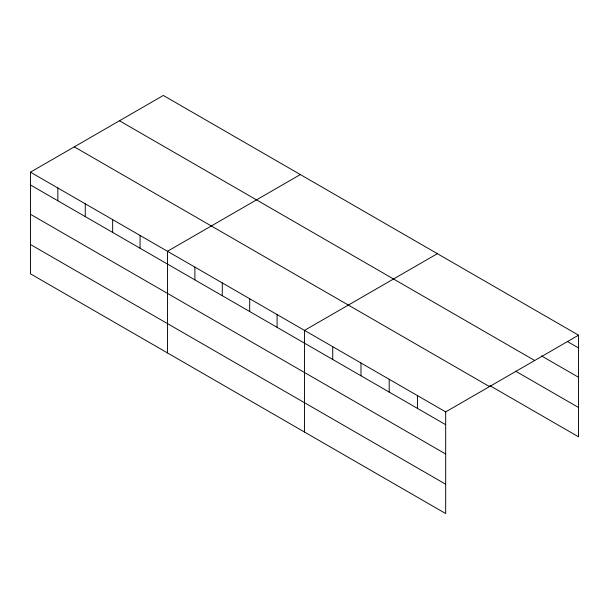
<?xml version="1.0" encoding="UTF-8"?>
<svg xmlns="http://www.w3.org/2000/svg" width="609" height="609" viewBox="0 0 609 609"><rect width="100%" height="100%" fill="white"/><g stroke="black" fill="none" stroke-linecap="round" stroke-linejoin="round"><path stroke-width="0.91" d="M30.45 172.172L445.674 411.897L445.674 513.547L30.45 273.814L30.45 172.172L163.326 95.453L578.55 335.186L578.55 436.828L489.811 385.596M300.351 174.562L167.475 251.281L167.475 352.923M437.376 253.679L304.5 330.39L304.5 432.04M445.674 411.897L578.55 335.186M567.253 341.451L578.55 347.967M541.439 355.869L578.55 377.291M119.478 120.772L534.702 360.498M515.625 371.178L578.55 407.505M74.298 146.853L489.522 386.586M30.45 184.953L445.674 424.686M30.45 214.277L445.674 454.009M30.45 244.491L445.674 484.224M417.439 395.599L417.439 408.38M389.204 379.293L389.204 392.082M360.97 362.994L360.97 375.776M332.735 346.688L332.735 359.477M277.095 314.571L277.095 327.353M249.69 298.745L249.69 311.534M222.285 282.926L222.285 295.708M194.88 267.1L194.88 279.889M140.07 235.455L140.07 248.244M112.665 219.636L112.665 232.417M85.26 203.809L85.26 216.598M57.855 187.991L57.855 200.78"/></g></svg>
